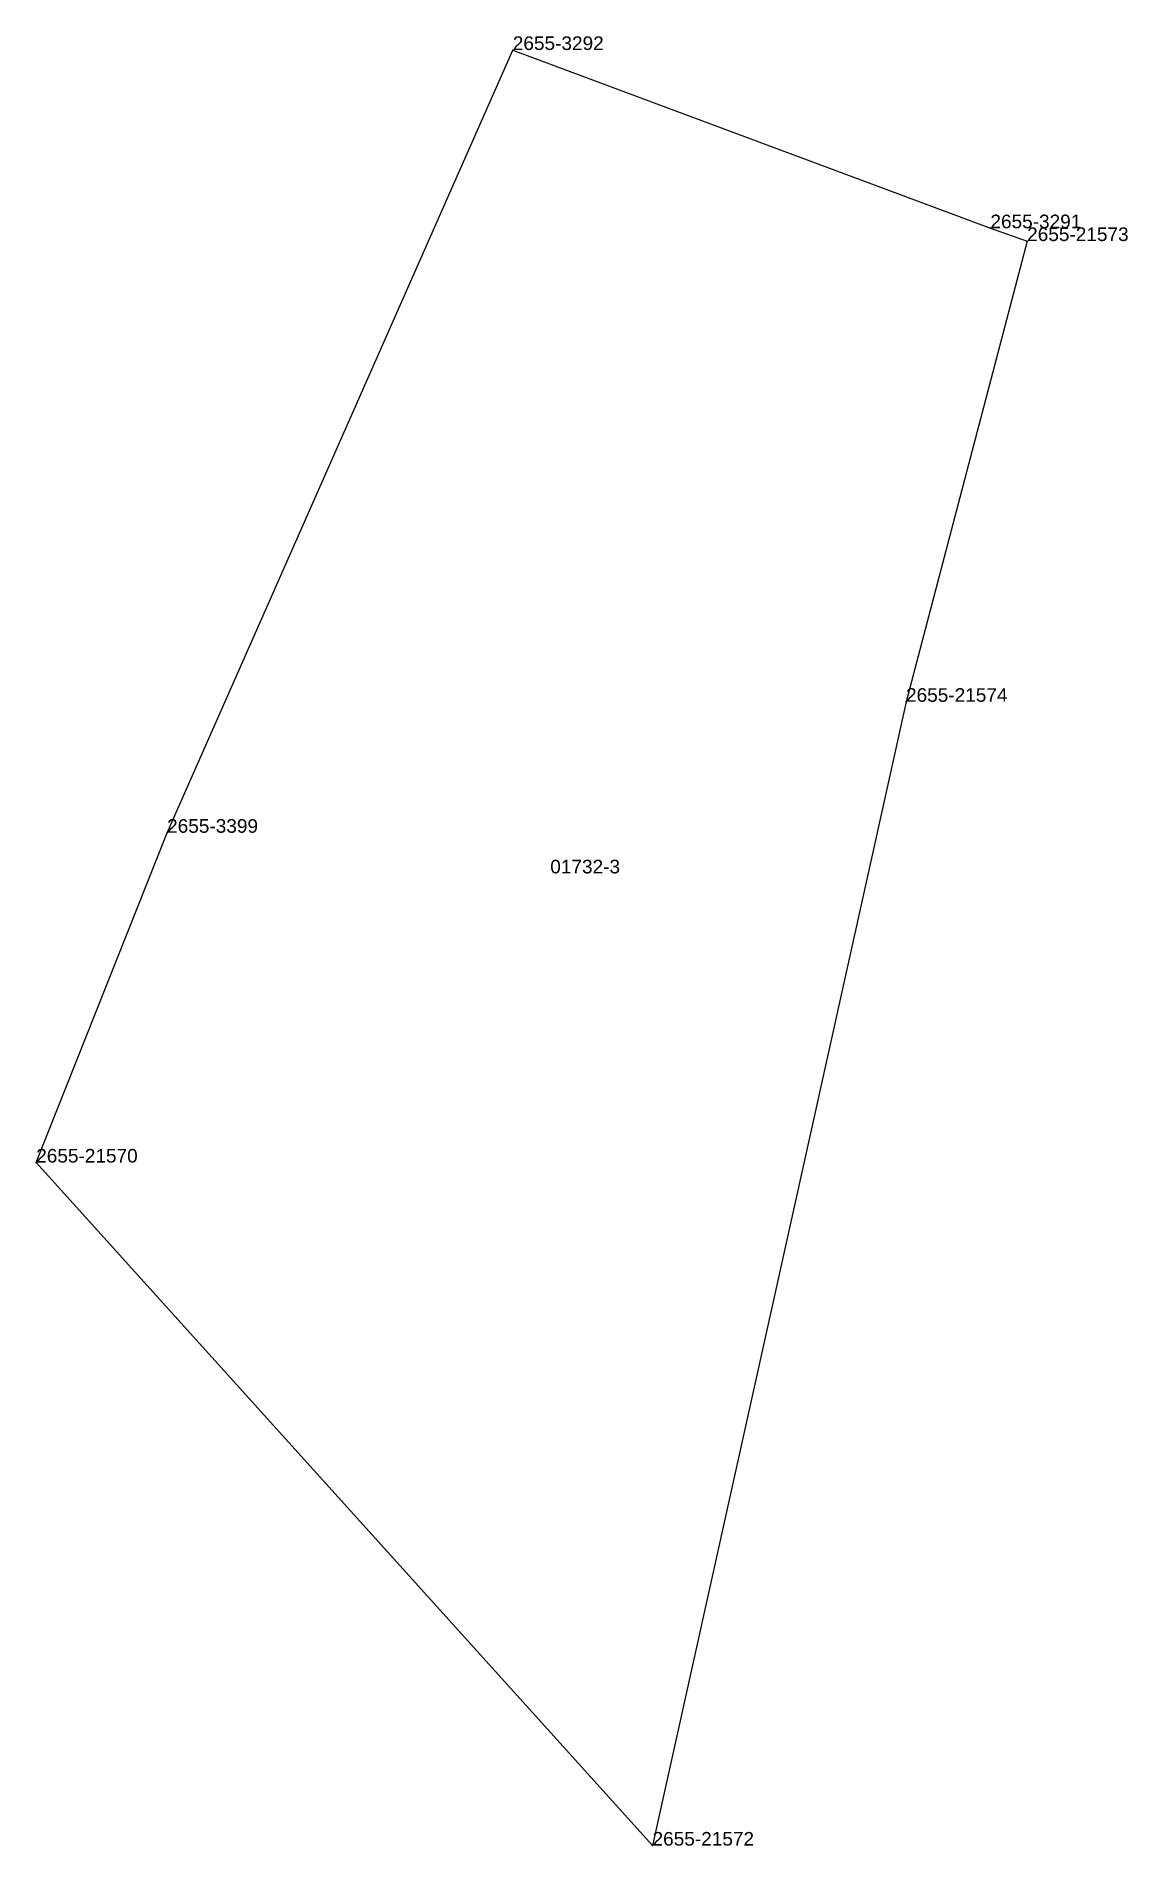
# Model space of a CAD drawing. Extents: x 7509465 to 7509529, y 4726774 to 4726880.
import ezdxf

# ---------------------------------------------------------------- set-up
doc = ezdxf.new("R2010")
doc.units = 0
doc.styles.get("Standard").update_dxf_attribs({"font": 'ARIAL.TTF', "width": 40, "oblique": 50})

msp = doc.modelspace()

# ---------------------------------------------------------------- linework, layer by layer
at = {"layer": 'Parcela Baze'}
msp.add_lwpolyline([(7509523.21, 4726867.92), (7509516.09, 4726840.83), (7509501.19, 4726773.58), (7509464.96, 4726813.74), (7509472.655, 4726833.13), (7509492.976, 4726879.152), (7509521.051, 4726868.672), (7509523.21, 4726867.92)], dxfattribs=at)
at = {"layer": 'Pikat'}
for p in [(7509492.976, 4726879.152), (7509521.051, 4726868.672), (7509523.21, 4726867.92), (7509516.09, 4726840.83), (7509472.655, 4726833.13), (7509464.96, 4726813.74), (7509501.19, 4726773.58)]:
    msp.add_point(p, dxfattribs=at)

# ---------------------------------------------------------------- texts
at = {"layer": 'Nr e Pikave Gjeodezike te Parceles Baze'}
for s, p in [('2655-3292', (7509492.976, 4726879.152)), ('2655-3291', (7509521.051, 4726868.672)), ('2655-21573', (7509523.21, 4726867.92)), ('2655-21574', (7509516.09, 4726840.83)), ('2655-3399', (7509472.655, 4726833.13)), ('2655-21570', (7509464.96, 4726813.74)), ('2655-21572', (7509501.19, 4726773.58))]:
    msp.add_text(s, height=0.8, dxfattribs=at).set_placement(p)
at = {"layer": 'Nr Parceles Baze'}
msp.add_text('01732-3', height=0.8, dxfattribs=at).set_placement((7509495.178, 4726830.742))

doc.saveas('drawing.dxf')
